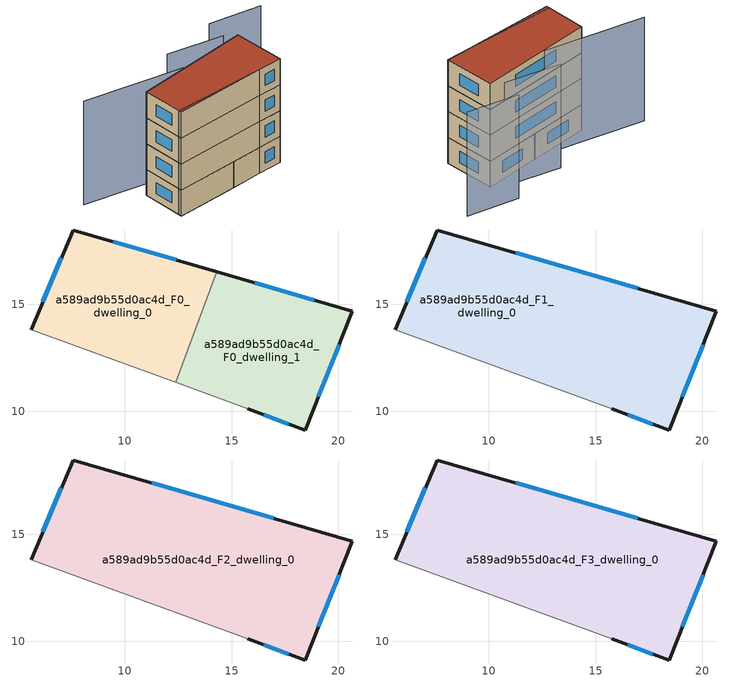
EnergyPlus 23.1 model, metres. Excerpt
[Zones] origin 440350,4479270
a589ad9b55d0ac4d_F0_dwelling_0
 floor ground (EU_floor_Construction): 12.4,11.34 14.3,16.53 7.59,18.48 5.62,13.82 z0
 wall outside (EU_wall_Construction): 5.62,13.82 7.59,18.48 14.3,16.53 z0:3
 wall adiabatic (EU_wall_Construction): 12.4,11.34 5.62,13.82 z0:3
 wall to a589ad9b55d0ac4d_F0_dwelling_1 (EU_wall_Construction): 14.3,16.53 12.4,11.34 z0:3
 window (EU_Window_Construction): 6.18,15.13 7.04,17.17 / 9.48,17.93 12.41,17.07 z0.84:2.16
a589ad9b55d0ac4d_F0_dwelling_1
 floor ground (EU_floor_Construction): 18.44,9.12 20.65,14.67 14.3,16.53 12.4,11.34 15.76,10.12 z0
 wall outside (EU_wall_Construction): 14.3,16.53 20.65,14.67 18.44,9.12 15.76,10.12 z0:3
 wall adiabatic (EU_wall_Construction): 15.76,10.12 12.4,11.34 z0:3
 window (EU_Window_Construction): 16.08,16.01 18.87,15.19 / 20.03,13.11 19.06,10.68 / 17.69,9.4 16.51,9.84 z0.84:2.16
a589ad9b55d0ac4d_F1_dwelling_0
 floor to a589ad9b55d0ac4d_F0_dwelling_0 (EU_floor_Construction): 12.4,11.35 14.3,16.53 7.59,18.48 5.62,13.82 z3
 floor to a589ad9b55d0ac4d_F0_dwelling_1 (EU_floor_Construction): 18.44,9.12 20.65,14.67 14.3,16.53 12.4,11.35 15.76,10.12 z3
 wall outside (EU_wall_Construction): 5.62,13.82 7.59,18.48 20.65,14.67 18.44,9.12 15.76,10.12 z3:6
 wall adiabatic (EU_wall_Construction): 15.76,10.12 5.62,13.82 z3:6
 window (EU_Window_Construction): 17.69,9.4 16.51,9.84 / 6.18,15.13 7.04,17.17 / 11.26,17.41 16.99,15.74 / 20.03,13.11 19.06,10.68 z3.84:5.16
a589ad9b55d0ac4d_F2_dwelling_0
 floor to a589ad9b55d0ac4d_F1_dwelling_0 (EU_floor_Construction): 18.44,9.12 20.65,14.67 7.59,18.48 5.62,13.82 15.76,10.12 z6
 wall outside (EU_wall_Construction): 5.62,13.82 7.59,18.48 20.65,14.67 18.44,9.12 15.76,10.12 z6:9
 wall adiabatic (EU_wall_Construction): 15.76,10.12 5.62,13.82 z6:9
 window (EU_Window_Construction): 17.69,9.4 16.51,9.84 / 6.18,15.13 7.04,17.17 / 11.26,17.41 16.99,15.74 / 20.03,13.11 19.06,10.68 z6.84:8.16
a589ad9b55d0ac4d_F3_dwelling_0
 floor to a589ad9b55d0ac4d_F2_dwelling_0 (EU_floor_Construction): 18.44,9.12 20.65,14.67 7.59,18.48 5.62,13.82 15.76,10.12 z9
 wall outside (EU_wall_Construction): 5.62,13.82 7.59,18.48 20.65,14.67 18.44,9.12 15.76,10.12 z9:12
 wall adiabatic (EU_wall_Construction): 15.76,10.12 5.62,13.82 z9:12
 window (EU_Window_Construction): 17.69,9.4 16.51,9.84 / 6.18,15.13 7.04,17.17 / 11.26,17.41 16.99,15.74 / 20.03,13.11 19.06,10.68 z9.84:11.16
 roof outside (EU_roof_Construction): 20.65,14.67 18.44,9.12 15.76,10.12 5.62,13.82 7.59,18.48 z12
shading: 26.31,14.8 21.33,18.04 / 19.91,15.9 14.57,19.43 / 12.98,17.03 3.49,23.31 / 5.77,14.17 15.76,10.12 z0:12
[Building]
EU S2 Campaign: North Axis=0; Terrain=City; Solar Distribution=FullExterior
[Site:Location]
Madrid: Latitude=40.5; Longitude=-3.5; Time Zone=1; Elevation=609
[SizingPeriod:WeatherFileDays]
AnnualSizingPeriod: Begin Month=1; Begin Day of Month=1; End Month=12; End Day of Month=31; Day of Week for Start Day=Monday; Use Weather File Daylight Saving Period=No; Use Weather File Rain and Snow Indicators=No
[MATERIAL]
EU_InternalMass_Material: Roughness=MediumRough; Thickness=0.1; Conductivity=1; Density=1800; Specific Heat=900; Thermal Absorptance=0.9; Solar Absorptance=0.7; Visible Absorptance=0.7
[MATERIAL:NOMASS] Roughness=MediumRough; Thermal Absorptance=0.9; Solar Absorptance=0.7; Visible Absorptance=0.7
Name | Thermal Resistance
EU_wall_NoMass; EU_roof_NoMass | 2.16768
EU_floor_NoMass | 1.14339
[WINDOWMATERIAL:SIMPLEGLAZINGSYSTEM]
EU_Window_SimpleGlazing: UFactor=3.23888; Solar Heat Gain Coefficient=0.85; Visible Transmittance=0.85
[CONSTRUCTION]
EU_wall_Construction: EU_wall_NoMass
EU_roof_Construction: EU_roof_NoMass
EU_floor_Construction: EU_floor_NoMass
EU_InternalMass_Construction: EU_InternalMass_Material
EU_Window_Construction: EU_Window_SimpleGlazing
[ZONE] Type=1; Multiplier=1; Ceiling Height=autocalculate; Floor Area=autocalculate; Part of Total Floor Area=Yes
Name | Volume
a589ad9b55d0ac4d_F0_dwelling_0 | 112.293
a589ad9b55d0ac4d_F1_dwelling_0; a589ad9b55d0ac4d_F2_dwelling_0; a589ad9b55d0ac4d_F3_dwelling_0 | 224.581
a589ad9b55d0ac4d_F0_dwelling_1 | 112.291
[INTERNALMASS] Construction=EU_InternalMass_Construction
Name | Zone or ZoneList | Surface Area
a589ad9b55d0ac4d_F0_dwelling_0_EU_InternalMass | a589ad9b55d0ac4d_F0_dwelling_0 | 37.4307
a589ad9b55d0ac4d_F0_dwelling_1_EU_InternalMass | a589ad9b55d0ac4d_F0_dwelling_1 | 37.4302
a589ad9b55d0ac4d_F1_dwelling_0_EU_InternalMass | a589ad9b55d0ac4d_F1_dwelling_0 | 74.8603
a589ad9b55d0ac4d_F2_dwelling_0_EU_InternalMass | a589ad9b55d0ac4d_F2_dwelling_0 | 74.8603
a589ad9b55d0ac4d_F3_dwelling_0_EU_InternalMass | a589ad9b55d0ac4d_F3_dwelling_0 | 74.8603
[OTHEREQUIPMENT] Fuel Type=Electricity; Design Level Calculation Method=Watts/Area; Power per Zone Floor Area=1; Fraction Latent=0; Fraction Radiant=0; Fraction Lost=0; Carbon Dioxide Generation Rate=0; EndUse Subcategory=EU_Step8_InternalGains
Name | Zone or ZoneList or Space or SpaceList | Schedule
EU_Step8_InternalGain_a589ad9b55d0ac4d_F0_dwelling_0_f000 | a589ad9b55d0ac4d_F0_dwelling_0 | EU_Step8_GainSchedule_a589ad9b55d0ac4d_F0_dwelling_0_f000
EU_Step8_InternalGain_a589ad9b55d0ac4d_F0_dwelling_1_f000 | a589ad9b55d0ac4d_F0_dwelling_1 | EU_Step8_GainSchedule_a589ad9b55d0ac4d_F0_dwelling_1_f000
EU_Step8_InternalGain_a589ad9b55d0ac4d_F1_dwelling_0_f000 | a589ad9b55d0ac4d_F1_dwelling_0 | EU_Step8_GainSchedule_a589ad9b55d0ac4d_F1_dwelling_0_f000
EU_Step8_InternalGain_a589ad9b55d0ac4d_F2_dwelling_0_f000 | a589ad9b55d0ac4d_F2_dwelling_0 | EU_Step8_GainSchedule_a589ad9b55d0ac4d_F2_dwelling_0_f000
EU_Step8_InternalGain_a589ad9b55d0ac4d_F3_dwelling_0_f000 | a589ad9b55d0ac4d_F3_dwelling_0 | EU_Step8_GainSchedule_a589ad9b55d0ac4d_F3_dwelling_0_f000
[ZONEVENTILATION:DESIGNFLOWRATE] Schedule=EU_AlwaysOn; Design Flow Rate Calculation Method=AirChanges/Hour; Air Changes per Hour=0.480546; Ventilation Type=Natural; Fan Pressure Rise=0; Fan Total Efficiency=1; Constant Term Coefficient=1; Temperature Term Coefficient=0; Velocity Term Coefficient=0; Velocity Squared Term Coefficient=0; Minimum Indoor Temperature=-100; Maximum Indoor Temperature=100; Delta Temperature=-100; Minimum Outdoor Temperature=-100; Maximum Outdoor Temperature=100; Maximum Wind Speed=40
Name | Zone or ZoneList or Space or SpaceList
EU_ConstantAir_a589ad9b55d0ac4d_F0_dwelling_0 | a589ad9b55d0ac4d_F0_dwelling_0
EU_ConstantAir_a589ad9b55d0ac4d_F0_dwelling_1 | a589ad9b55d0ac4d_F0_dwelling_1
EU_ConstantAir_a589ad9b55d0ac4d_F1_dwelling_0 | a589ad9b55d0ac4d_F1_dwelling_0
EU_ConstantAir_a589ad9b55d0ac4d_F2_dwelling_0 | a589ad9b55d0ac4d_F2_dwelling_0
EU_ConstantAir_a589ad9b55d0ac4d_F3_dwelling_0 | a589ad9b55d0ac4d_F3_dwelling_0
[HVACTEMPLATE:THERMOSTAT] Constant Heating Setpoint=20; Constant Cooling Setpoint=50
EU_HeatOnly_a589ad9b55d0ac4d_F0_dwelling_0; EU_HeatOnly_a589ad9b55d0ac4d_F0_dwelling_1; EU_HeatOnly_a589ad9b55d0ac4d_F1_dwelling_0; EU_HeatOnly_a589ad9b55d0ac4d_F2_dwelling_0; EU_HeatOnly_a589ad9b55d0ac4d_F3_dwelling_0
[HVACTEMPLATE:ZONE:IDEALLOADSAIRSYSTEM] System Availability Schedule=EU_AlwaysOn; Maximum Heating Supply Air Temperature=50; Minimum Cooling Supply Air Temperature=13; Maximum Heating Supply Air Humidity Ratio=0.0156; Minimum Cooling Supply Air Humidity Ratio=0.0077; Heating Limit=NoLimit; Cooling Limit=NoLimit; Heating Availability Schedule=EU_AlwaysOn; Cooling Availability Schedule=EU_CoolingOff; Dehumidification Control Type=ConstantSensibleHeatRatio; Cooling Sensible Heat Ratio=0.7; Dehumidification Setpoint=60; Humidification Control Type=None; Humidification Setpoint=30; Outdoor Air Method=None; Outdoor Air Flow Rate per Person=0.00944; Outdoor Air Flow Rate per Zone Floor Area=0; Outdoor Air Flow Rate per Zone=0; Demand Controlled Ventilation Type=None; Outdoor Air Economizer Type=NoEconomizer; Heat Recovery Type=None; Sensible Heat Recovery Effectiveness=0.7; Latent Heat Recovery Effectiveness=0.65
Name | Template Thermostat
a589ad9b55d0ac4d_F0_dwelling_0 | EU_HeatOnly_a589ad9b55d0ac4d_F0_dwelling_0
a589ad9b55d0ac4d_F0_dwelling_1 | EU_HeatOnly_a589ad9b55d0ac4d_F0_dwelling_1
a589ad9b55d0ac4d_F1_dwelling_0 | EU_HeatOnly_a589ad9b55d0ac4d_F1_dwelling_0
a589ad9b55d0ac4d_F2_dwelling_0 | EU_HeatOnly_a589ad9b55d0ac4d_F2_dwelling_0
a589ad9b55d0ac4d_F3_dwelling_0 | EU_HeatOnly_a589ad9b55d0ac4d_F3_dwelling_0
[SIZING:ZONE] Zone Cooling Design Supply Air Temperature Input Method=SupplyAirTemperature; Zone Cooling Design Supply Air Temperature=13; Zone Heating Design Supply Air Temperature Input Method=SupplyAirTemperature; Zone Heating Design Supply Air Temperature=50; Zone Cooling Design Supply Air Humidity Ratio=0.008; Zone Heating Design Supply Air Humidity Ratio=0.008; Cooling Design Air Flow Method=DesignDay; Cooling Design Air Flow Rate=0; Cooling Minimum Air Flow per Zone Floor Area=0.000762; Cooling Minimum Air Flow=0; Cooling Minimum Air Flow Fraction=0.2; Heating Design Air Flow Method=DesignDay; Heating Design Air Flow Rate=0; Heating Maximum Air Flow per Zone Floor Area=0.002032; Heating Maximum Air Flow=0.141576; Heating Maximum Air Flow Fraction=0.3; Account for Dedicated Outdoor Air System=No; Dedicated Outdoor Air System Control Strategy=NeutralSupplyAir; Dedicated Outdoor Air Low Setpoint Temperature for Design=autosize; Dedicated Outdoor Air High Setpoint Temperature for Design=autosize; Zone Load Sizing Method=Sensible Load Only No Latent Load; Zone Latent Cooling Design Supply Air Humidity Ratio Input Method=HumidityRatioDifference; Zone Cooling Design Supply Air Humidity Ratio Difference=0.005; Zone Latent Heating Design Supply Air Humidity Ratio Input Method=HumidityRatioDifference; Zone Humidification Design Supply Air Humidity Ratio Difference=0.005
a589ad9b55d0ac4d_F0_dwelling_0; a589ad9b55d0ac4d_F0_dwelling_1; a589ad9b55d0ac4d_F1_dwelling_0; a589ad9b55d0ac4d_F2_dwelling_0; a589ad9b55d0ac4d_F3_dwelling_0
[SCHEDULE:CONSTANT]
Name | Hourly Value
EU_AlwaysOn | 1
EU_CoolingOff | 0
[SCHEDULE:FILE] Column Number=1; Rows to Skip at Top=0; Number of Hours of Data=8760; Column Separator=Comma; Interpolate to Timestep=No; Minutes per Item=60; Adjust Schedule for Daylight Savings=Yes
Name | File
EU_Step8_GainSchedule_a589ad9b55d0ac4d_F0_dwelling_0_f000 | ../../schedules/a589ad9b55d0ac4d/a589ad9b55d0ac4d_F0_dwelling_0_f000_gain.csv
EU_Step8_GainSchedule_a589ad9b55d0ac4d_F0_dwelling_1_f000 | ../../schedules/a589ad9b55d0ac4d/a589ad9b55d0ac4d_F0_dwelling_1_f000_gain.csv
EU_Step8_GainSchedule_a589ad9b55d0ac4d_F1_dwelling_0_f000 | ../../schedules/a589ad9b55d0ac4d/a589ad9b55d0ac4d_F1_dwelling_0_f000_gain.csv
EU_Step8_GainSchedule_a589ad9b55d0ac4d_F2_dwelling_0_f000 | ../../schedules/a589ad9b55d0ac4d/a589ad9b55d0ac4d_F2_dwelling_0_f000_gain.csv
EU_Step8_GainSchedule_a589ad9b55d0ac4d_F3_dwelling_0_f000 | ../../schedules/a589ad9b55d0ac4d/a589ad9b55d0ac4d_F3_dwelling_0_f000_gain.csv
